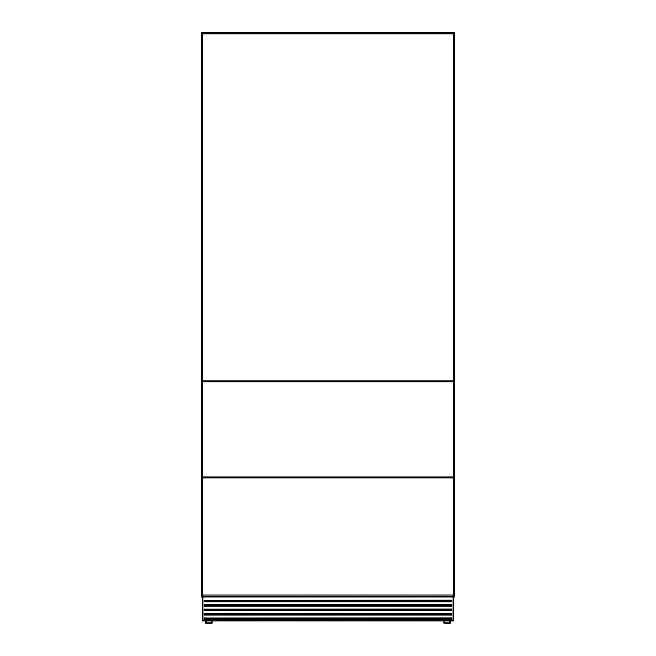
<?xml version="1.0" encoding="UTF-8"?>
<svg xmlns="http://www.w3.org/2000/svg" width="656" height="656" viewBox="0 0 656 656"><rect width="100%" height="100%" fill="white"/><g stroke="black" fill="none" stroke-linecap="round" stroke-linejoin="round"><path stroke-width="0.98" d="M454.518 34.137L454.444 32.8L201.556 32.8L201.556 34.137M204.295 600.535L451.525 600.355L451.525 601.626L204.475 601.626L204.295 600.535L451.705 600.535M204.295 604.963L451.525 604.783L451.525 606.054L204.475 606.054L204.295 604.963L451.705 604.963M204.295 609.391L451.525 609.211L451.525 610.482L204.475 610.482L204.295 609.391L451.705 609.391M204.295 613.819L451.525 613.639L451.525 614.91L204.475 614.91L204.295 613.819L451.705 613.819M204.295 618.247L451.525 618.067L451.525 619.338L204.475 619.338L204.295 618.247L451.705 618.247M205.705 620.445L205.984 623.2L211.749 623.2L212.027 620.445M454.272 596.845L454.518 32.874L201.482 32.874L201.728 596.845L454.272 596.845L454.272 34.071M443.973 620.445L444.251 623.2L450.016 623.2L450.295 620.445M202.54 596.271L202.712 620.74L453.288 620.74L453.46 596.271M201.482 596.599L454.518 596.599M204.295 601.445L451.705 601.445M204.295 605.873L451.705 605.873M204.295 610.301L451.705 610.301M204.295 614.729L451.705 614.729M204.295 619.157L451.705 619.157M202.54 620.568L453.46 620.568M205.705 622.921L212.027 622.921M443.973 622.921L450.295 622.921M454.272 33.046L201.728 33.046M453.288 596.271L453.288 620.74M451.525 600.355L451.525 601.626M451.525 604.783L451.525 606.054M451.525 609.211L451.525 610.482M451.525 613.639L451.525 614.91M451.525 618.067L451.525 619.338M450.016 620.445L450.016 623.2M444.251 620.445L444.251 623.2M211.749 620.445L211.749 623.2M205.984 620.445L205.984 623.2M204.475 600.355L204.475 601.626M204.475 604.783L204.475 606.054M204.475 609.211L204.475 610.482M204.475 613.639L204.475 614.91M204.475 618.067L204.475 619.338M202.712 596.271L202.712 620.74M201.728 34.071L201.728 596.845M453.632 33.677L202.368 33.677L202.368 380.718L453.632 380.718L453.632 33.677M453.632 381.595L202.368 381.595L202.368 476.92L453.632 476.92L453.632 381.595M453.632 477.798L202.368 477.798L202.368 595.082L453.632 595.082L453.632 477.798"/></g></svg>
